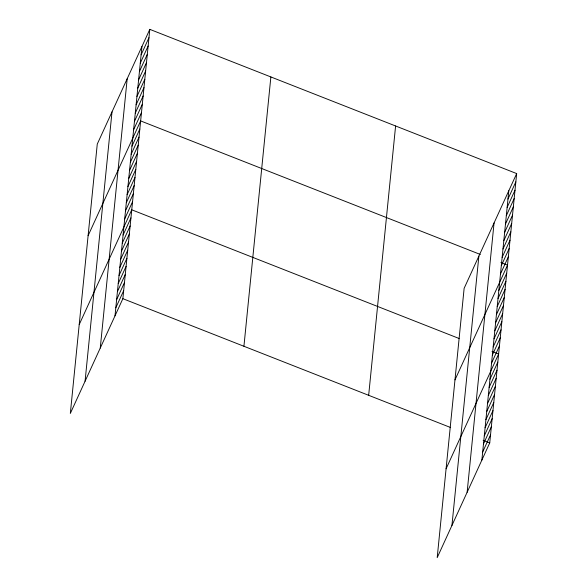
<?xml version="1.0" encoding="UTF-8"?>
<svg xmlns="http://www.w3.org/2000/svg" width="587" height="587" viewBox="0 0 587 587"><rect width="100%" height="100%" fill="white"/><g stroke="black" fill="none" stroke-linecap="round" stroke-linejoin="round"><path stroke-width="0.88" d="M85.071 381.227L112.007 111.897M100.26 348.054L127.196 78.724M115.001 315.857L141.937 46.527M149.802 29.35L97.266 144.094L70.33 413.424L122.866 298.68L149.802 29.35L516.67 173.576L489.734 442.906L437.198 557.65L464.134 288.32L516.67 173.576M243.928 346.279L270.871 76.941M368.665 395.315L395.601 125.978M451.939 525.453L478.875 256.123M467.127 492.28L494.063 222.95M481.868 460.083L508.804 190.753M141.107 54.855L148.966 37.678M140.271 63.176L148.137 45.999M139.442 71.504L147.308 54.327M138.605 79.825L146.471 62.648M137.776 88.153L145.642 70.976M136.94 96.473L144.806 79.296M136.111 104.802L143.976 87.624M135.274 113.13L143.14 95.952M134.445 121.45L142.311 104.273M133.609 129.778L141.474 112.601M88.109 235.666L140.645 120.922L480.335 254.465M131.972 146.178L139.838 129.001M131.165 154.264L139.031 137.087M130.358 162.342L138.216 145.165M129.544 170.421L137.409 153.244M128.736 178.499L136.602 161.322M127.929 186.578L135.795 169.401M127.122 194.664L134.988 177.487M126.315 202.742L134.181 185.565M125.508 210.821L133.374 193.644M124.701 218.9L132.559 201.723M79.223 324.545L131.752 209.801L459.085 338.486M123.079 235.064L130.945 217.887M122.272 243.143L130.138 225.966M121.465 251.221L129.331 234.044M120.658 259.3L128.524 242.123M119.851 267.378L127.717 250.201M119.044 275.464L126.909 258.28M118.236 283.543L126.095 266.366M117.429 291.622L125.288 274.445M116.615 299.7L124.481 282.523M115.808 307.779L123.674 290.602M507.968 199.074L515.834 181.897M507.139 207.402L515.004 190.225M506.302 215.722L514.168 198.545M505.473 224.051L513.339 206.873M504.644 232.379L512.502 215.202M503.807 240.699L511.673 223.522M502.978 249.027L510.837 231.85M502.142 257.348L510.008 240.171M501.313 265.676L509.171 248.499M500.476 273.997L508.342 256.82M454.976 379.892L507.513 265.148L500.924 262.558M498.84 290.404L506.698 273.226M498.025 298.482L505.891 281.305M497.218 306.568L505.084 289.384M496.411 314.647L504.277 297.47M495.604 322.725L503.47 305.548M494.797 330.804L502.663 313.627M493.99 338.882L501.856 321.705M493.183 346.961L501.041 329.784M492.376 355.047L500.234 337.87M491.561 363.126L499.427 345.948M446.083 468.771L498.62 354.027L492.031 351.437M489.947 379.283L497.813 362.106M489.14 387.361L497.006 370.184M488.333 395.447L496.198 378.27M487.526 403.526L495.391 386.349M486.718 411.604L494.577 394.427M485.904 419.683L493.77 402.506M485.097 427.762L492.963 410.584M484.29 435.848L492.155 418.67M483.483 443.926L491.348 426.749M482.675 452.005L490.541 434.828M122.866 298.68L450.2 427.365M483.145 440.316L489.734 442.906"/></g></svg>
